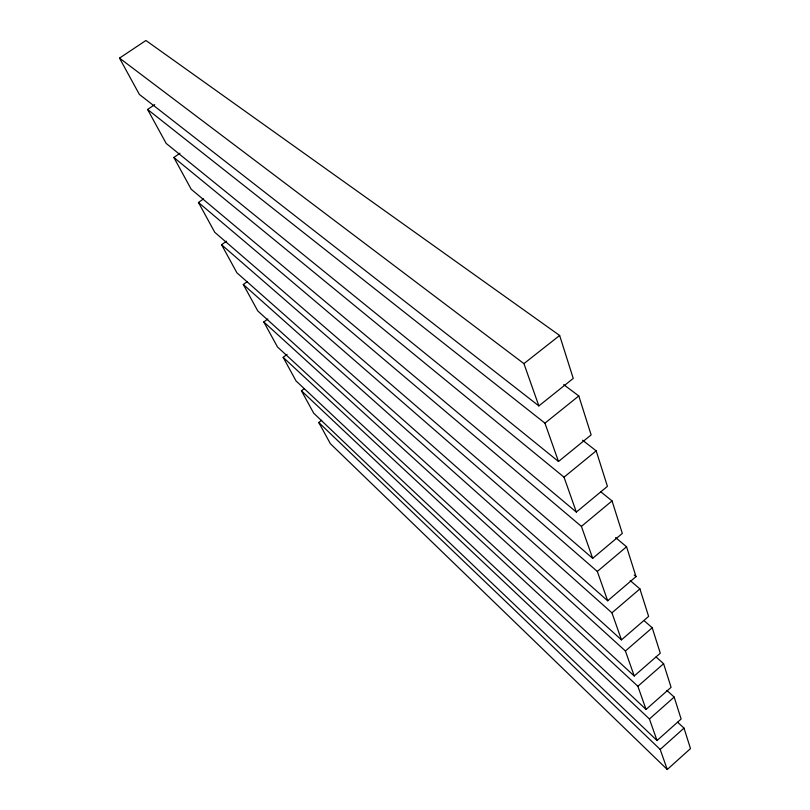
<?xml version="1.0" encoding="UTF-8"?>
<svg xmlns="http://www.w3.org/2000/svg" width="810" height="810" viewBox="0 0 810 810"><rect width="100%" height="100%" fill="white"/><g stroke="black" fill="none" stroke-linecap="round" stroke-linejoin="round"><path stroke-width="1.21" d="M321.681 420.268L318.775 422.496L330.379 443.698L667.268 769.5L690.495 748.592L684.004 728.119L677.687 722.267M667.268 769.5L660.18 749.432L684.004 728.119M304.449 388.537L301.452 390.805L313.683 413.161L657.031 740.532L681.129 719.037L674.173 697.076L666.863 690.424M657.031 740.532L649.428 718.996L674.173 697.076M287.074 354.416L283.156 357.352L296.065 380.963L646.046 709.438L671.085 687.326L663.603 663.714L656.08 656.991M646.046 709.438L637.875 686.272L663.603 663.714M267.857 318.978L263.807 321.965L277.466 346.943L634.23 675.975L660.282 653.214L652.222 627.76L644.466 620.976M634.23 675.975L625.411 650.997L652.222 627.76M247.313 281.586L243.314 284.492L257.782 310.959L621.483 639.87L648.628 616.42L639.91 588.89L630.16 580.557M621.483 639.87L611.935 612.836L639.91 588.89M226.516 241.198L221.576 244.742L236.925 272.818L607.682 600.787L636.022 576.619L626.565 546.76L615.59 537.617M607.682 600.787L597.324 571.455L626.565 546.76M203.583 198.865L198.46 202.48L214.792 232.338L592.687 558.343L622.333 533.415L612.046 500.904L600.716 491.761M592.687 558.343L581.408 526.399L612.046 500.904M179.962 153.242L173.856 157.484L191.241 189.287L576.356 512.092L607.429 486.354L596.18 450.846L582.552 440.205M576.356 512.092L564.023 477.171L596.18 450.846M154.7 104.632L147.592 109.461L166.161 143.41L558.485 461.498L591.138 434.909L578.796 395.948L563.699 384.639M558.485 461.498L544.948 423.154L578.796 395.948M538.863 405.911L573.247 378.422L559.649 335.482L145.922 40.5L119.505 58.117L139.371 94.426L538.863 405.911L523.928 363.619L119.505 58.117M523.928 363.619L559.649 335.482M147.592 109.461L544.948 423.154M173.856 157.484L564.023 477.171M198.46 202.48L581.408 526.399M634.22 575.09L636.022 576.619M221.576 244.742L597.324 571.455M243.314 284.492L611.935 612.836M263.807 321.965L625.411 650.997M283.156 357.352L637.875 686.272M301.452 390.805L649.428 718.996M318.775 422.496L660.18 749.432"/></g></svg>
